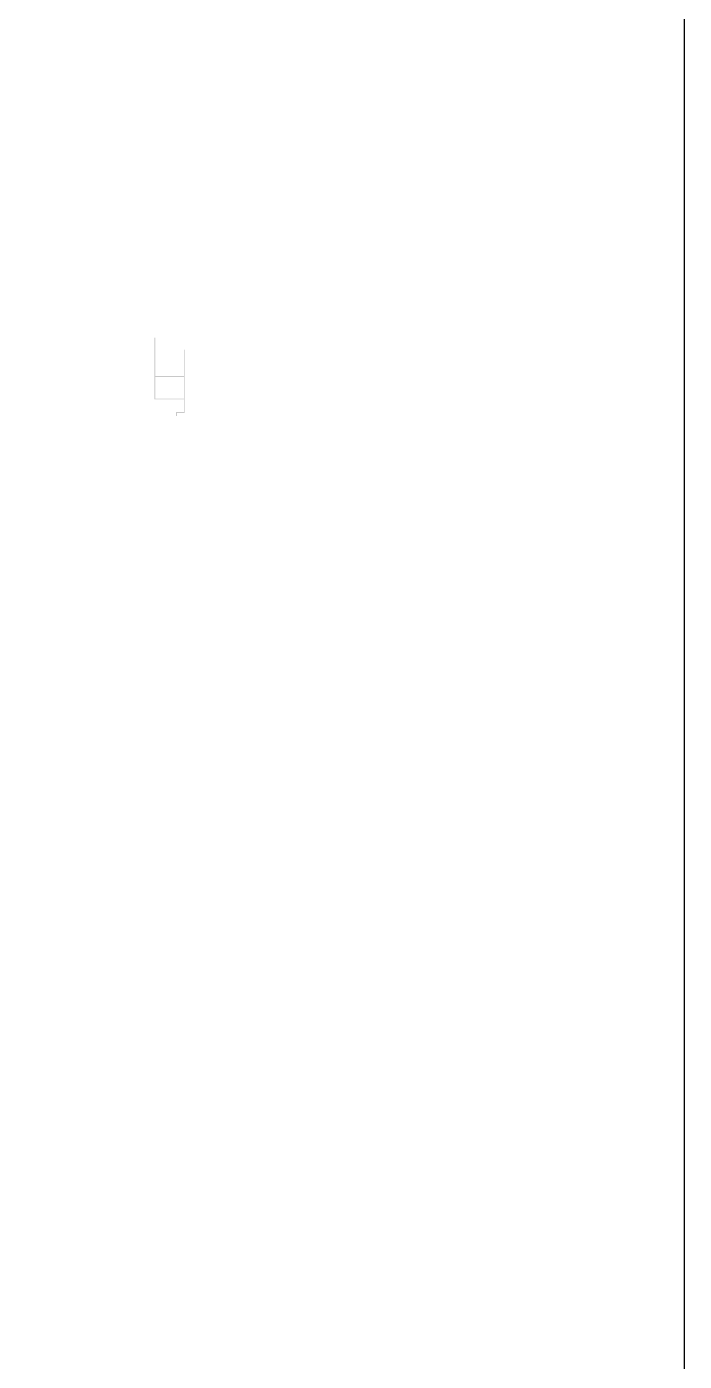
# Model space of a CAD drawing. Header units: millimetres. Extents: x -127141 to 682685, y -1234500 to 49778.
# Drawn here: x 597862 to 682685, y -293750 to -121565 of the extents above; entities that cross this region are included whole.
import ezdxf

# ---------------------------------------------------------------- set-up
doc = ezdxf.new("R2010")
doc.units = ezdxf.units.MM
doc.header["$MEASUREMENT"] = 0
doc.layers.add('A1- MAU 21', color=7, linetype='Continuous', lineweight=5, true_color=0x585858)

msp = doc.modelspace()

# ---------------------------------------------------------------- hatches: boundary and pattern name
at = {"layer": 'A1- MAU 21'}
h = msp.add_hatch(color=256, dxfattribs=at)
h.dxf.hatch_style = 1
h.paths.add_polyline_path([(615029.7, -171785.9), (615029.7, -171395.9)], flags=17)
edge = h.paths.add_edge_path()
edge.add_line((617139.7, -171285.9), (617139.7, -171785.9))
edge.add_line((617139.7, -171785.9), (617249.7, -171785.9))
edge.add_line((617249.7, -171785.9), (617249.7, -171395.9))
edge.add_line((617249.7, -171395.9), (618254.8, -171395.9))
edge.add_line((618254.8, -171395.9), (618254.8, -163251.5))
edge.add_line((618254.8, -163251.5), (618144.8, -163251.5))
edge.add_line((618144.8, -163251.5), (618144.8, -171285.9))
edge.add_line((618144.8, -171285.9), (617139.7, -171285.9))
edge.add_line((614434.6, -161671.3), (614434.6, -166631.5))
edge.add_line((614434.6, -166631.5), (618144.8, -166631.5))
edge.add_line((618144.8, -166631.5), (618144.8, -166741.5))
edge.add_line((618144.8, -166741.5), (614434.6, -166741.5))
edge.add_line((614434.6, -166741.5), (614434.6, -169541.5))
edge.add_line((614434.6, -169541.5), (618144.8, -169541.5))
edge.add_line((618144.8, -169541.5), (618144.8, -169651.5))
edge.add_line((618144.8, -169651.5), (614324.6, -169651.5))
edge.add_line((614324.6, -169651.5), (614324.6, -161671.3))

# ---------------------------------------------------------------- linework, layer by layer
at = {"layer": 'Defpoints', "color": 2}
msp.add_lwpolyline([(-127141.3, 49777.6), (682684.8, 49777.6), (682684.8, -944114.4), (-127141.3, -944114.4)], close=True, dxfattribs=at)

doc.saveas('drawing.dxf')
